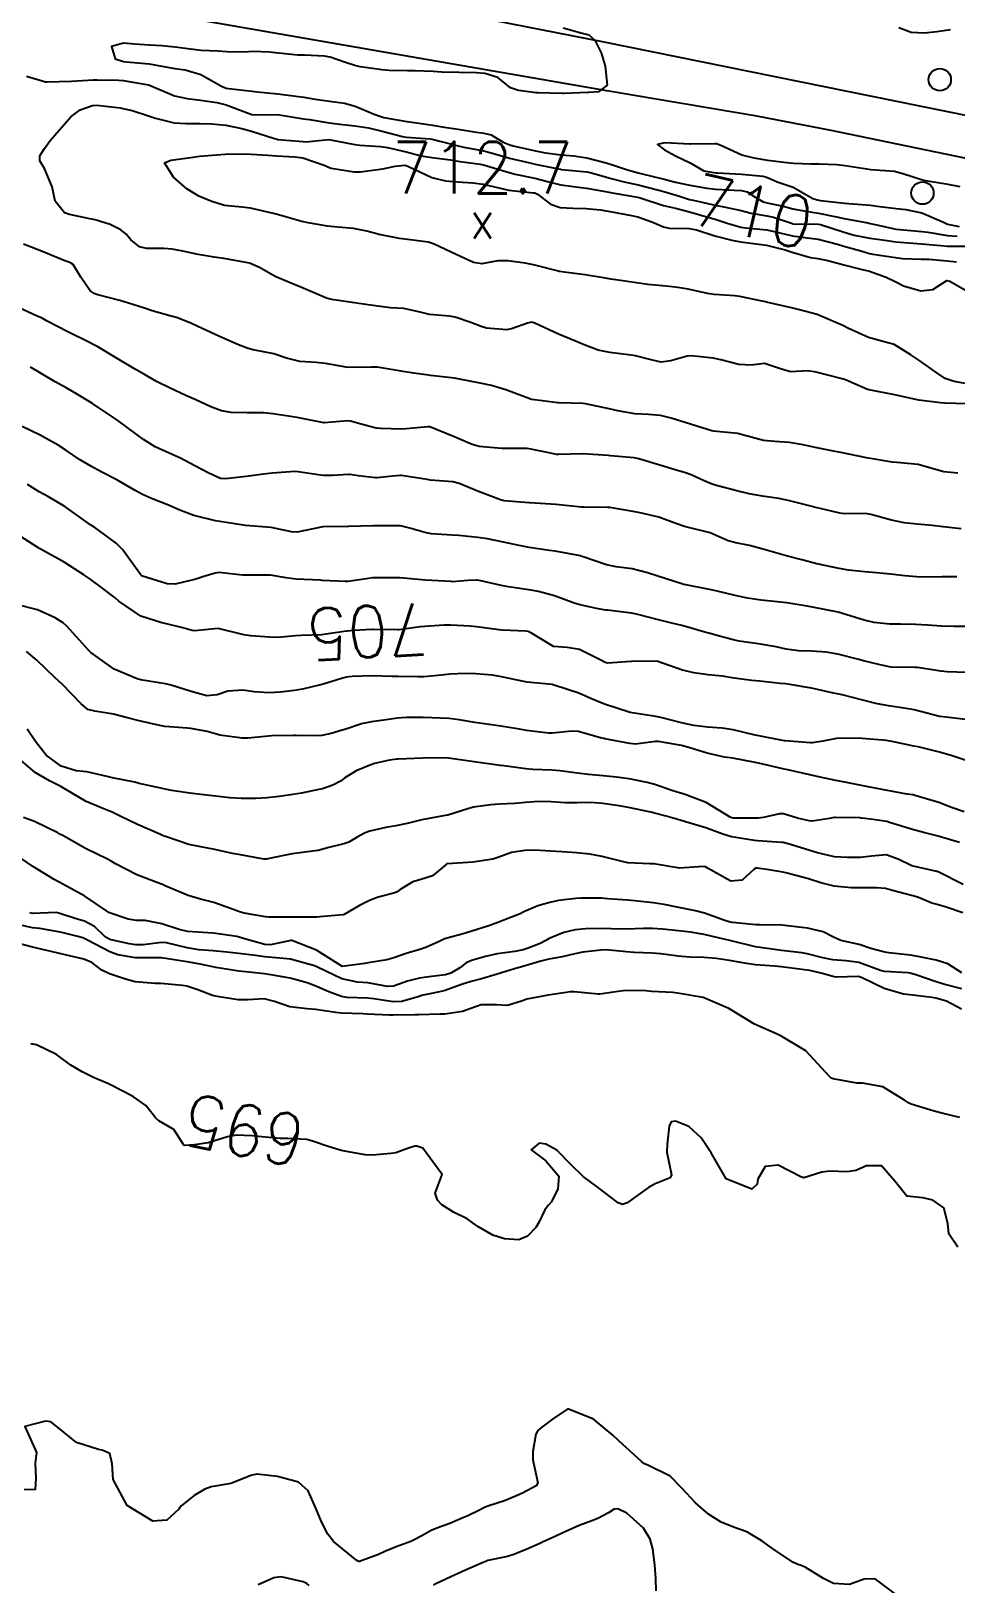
# Model space of a CAD drawing. Header units: metres. Extents: x 286371 to 293043, y 7462578 to 7466404.
# Drawn here: x 292589.8 to 292661.4, y 7462750.8 to 7462871 of the extents above; entities that cross this region are included whole.
import ezdxf
from ezdxf.enums import TextEntityAlignment as Align

# ---------------------------------------------------------------- set-up
doc = ezdxf.new("R2010")
doc.units = ezdxf.units.M
doc.header["$MEASUREMENT"] = 0
for name, color, linetype in [('Cotas', 45, 'Continuous'), ('Curvas de Nivel 1m', 11, 'Continuous'), ('Curvas de Nivel 5m', 15, 'Continuous'), ('Linha Férrea', 20, 'Continuous'), ('Pontos Cotados', 45, 'Continuous'), ('Postes', 20, 'Continuous')]:
    doc.layers.add(name, color=color, linetype=linetype)
doc.styles.add('Style-STANDARD', font='STANDARD.shx')

# ---------------------------------------------------------------- blocks, each defined once
blk = doc.blocks.new('ELVTXT_158')
at = {"layer": 'Pontos Cotados', "linetype": 'Continuous', "style": 'Style-STANDARD'}
for s, height, p in [('712.7', 4, (0, 4)), ('x', 3, (0, 0))]:
    blk.add_text(s, height=height, dxfattribs=at).set_placement(p, align=Align.MIDDLE_CENTER)

msp = doc.modelspace()

# ---------------------------------------------------------------- linework, layer by layer
at = {"layer": 'Curvas de Nivel 1m', "flags": 128}
for points, elevation in [([(292630.98, 7462871.25), (292632.45, 7462870.84), (292632.97, 7462870.72), (292633.43, 7462870.3), (292633.91, 7462869.33), (292634.22, 7462868.29), (292634.38, 7462866.82), (292633.72, 7462866.29), (292632.97, 7462866.24), (292632.9, 7462866.24), (292631.06, 7462866.18), (292630.9, 7462866.18), (292629.05, 7462866.22), (292628.9, 7462866.23), (292627.51, 7462866.39), (292626.91, 7462866.62), (292625.91, 7462867.4), (292624.92, 7462867.71), (292624.26, 7462867.77), (292622.92, 7462867.8), (292621.58, 7462867.83), (292620.92, 7462867.87), (292619.52, 7462867.92), (292618.93, 7462867.93), (292617.52, 7462867.95), (292616.93, 7462868), (292615.28, 7462868.23), (292614.93, 7462868.3), (292614.05, 7462868.6), (292612.94, 7462868.98), (292612.51, 7462869.05), (292610.94, 7462869.13), (292610.44, 7462869.15), (292608.94, 7462869.28), (292608.25, 7462869.38), (292606.94, 7462869.42), (292606.29, 7462869.37), (292604.94, 7462869.4), (292604.24, 7462869.44), (292602.95, 7462869.51), (292602.12, 7462869.6), (292600.95, 7462869.75), (292599.91, 7462869.85), (292598.95, 7462869.91), (292597.8, 7462869.99), (292596.95, 7462870.06), (292596, 7462869.82), (292596.28, 7462868.86), (292596.93, 7462868.65), (292597.16, 7462868.62), (292598.93, 7462868.47), (292599.35, 7462868.4), (292600.92, 7462868.11), (292601.72, 7462867.99), (292602.92, 7462867.64), (292604.52, 7462866.74), (292604.9, 7462866.59), (292605.08, 7462866.56), (292606.9, 7462866.34), (292607.29, 7462866.31), (292608.9, 7462866.14), (292609.49, 7462866.07), (292610.89, 7462865.88), (292611.79, 7462865.73), (292612.89, 7462865.57), (292614.06, 7462865.42), (292614.88, 7462865.2), (292616.35, 7462864.56), (292616.87, 7462864.38), (292617.1, 7462864.32), (292618.87, 7462864), (292619.46, 7462863.92), (292620.86, 7462863.73), (292621.77, 7462863.57), (292622.86, 7462863.4), (292624.1, 7462863.2), (292624.85, 7462863.11), (292625.41, 7462862.98), (292626.33, 7462862.41), (292626.84, 7462862.2), (292627.12, 7462862.12), (292628.83, 7462861.72), (292629.61, 7462861.57), (292630.83, 7462861.42), (292631.81, 7462861.34), (292632.82, 7462861.19), (292634.3, 7462860.8), (292634.81, 7462860.64), (292635.97, 7462860.26), (292636.8, 7462860.02), (292637.09, 7462859.95), (292638.79, 7462859.53), (292639.69, 7462859.31), (292640.79, 7462859.07), (292642.11, 7462858.84), (292642.78, 7462858.76), (292644.23, 7462858.68), (292644.78, 7462858.66), (292645.22, 7462858.55), (292645.91, 7462858.11), (292646.47, 7462857.79), (292646.77, 7462857.71), (292648.11, 7462857.42), (292648.76, 7462857.25), (292649.77, 7462857.06), (292650.76, 7462856.91), (292652.15, 7462856.61), (292652.75, 7462856.48), (292654.57, 7462856.15), (292654.75, 7462856.11), (292655.36, 7462855.97), (292656.74, 7462855.67), (292657.05, 7462855.63), (292658.74, 7462855.49), (292659.22, 7462855.43), (292660.73, 7462855.18), (292661.48, 7462855.12)], 709), ([(292660.97, 7462871.09), (292659.92, 7462870.94), (292658.97, 7462870.83), (292657.93, 7462870.89), (292656.97, 7462871.25)], 709), ([(292662.24, 7462842.15), (292660.53, 7462842.2), (292660.2, 7462842.22), (292658.53, 7462842.42), (292657.92, 7462842.54), (292656.54, 7462842.87), (292655.45, 7462843.06), (292654.55, 7462843.25), (292652.83, 7462844), (292652.57, 7462844.08), (292652.47, 7462844.11), (292650.57, 7462844.6), (292649.93, 7462844.69), (292648.57, 7462844.62), (292647.81, 7462844.84), (292646.58, 7462845.26), (292645.54, 7462845.14), (292644.58, 7462845.19), (292643.18, 7462845.55), (292642.59, 7462845.67), (292640.92, 7462845.85), (292640.59, 7462845.83), (292639.31, 7462845.47), (292638.58, 7462845.37), (292637.89, 7462845.53), (292636.59, 7462845.85), (292636.24, 7462845.9), (292634.59, 7462846.11), (292633.69, 7462846.3), (292632.6, 7462846.72), (292631.94, 7462846.99), (292630.61, 7462847.54), (292628.84, 7462848.37), (292628.63, 7462848.45), (292628.54, 7462848.46), (292628.23, 7462848.38), (292627.05, 7462847.97), (292626.62, 7462847.88), (292625.05, 7462848), (292624.62, 7462848.14), (292623.83, 7462848.45), (292622.63, 7462848.85), (292622.18, 7462848.92), (292620.63, 7462849.05), (292619.91, 7462849.23), (292618.64, 7462849.52), (292617.6, 7462849.58), (292616.64, 7462849.69), (292615.33, 7462849.89), (292614.65, 7462849.98), (292613.04, 7462850.22), (292612.65, 7462850.32), (292611.94, 7462850.63), (292610.66, 7462851.18), (292609.83, 7462851.5), (292608.68, 7462852), (292607.47, 7462852.69), (292606.7, 7462853.02), (292606.29, 7462853.12), (292604.7, 7462853.38), (292603.96, 7462853.49), (292602.71, 7462853.7), (292601.53, 7462853.96), (292600.71, 7462854.12), (292600.07, 7462854.17), (292598.71, 7462854.17), (292598.18, 7462854.3), (292597.5, 7462854.85), (292597.14, 7462855.27), (292596.74, 7462855.62), (292595.9, 7462856.03), (292594.75, 7462856.38), (292594.32, 7462856.47), (292592.75, 7462856.8), (292592.37, 7462856.93), (292591.65, 7462857.82), (292591.41, 7462858.95), (292590.81, 7462860.37), (292590.45, 7462860.96), (292590.45, 7462861.33), (292590.83, 7462861.92), (292591.27, 7462862.52), (292591.63, 7462862.94), (292592.87, 7462864.35), (292593.59, 7462864.9), (292594.53, 7462865.23), (292594.88, 7462865.26), (292596.69, 7462865.05), (292596.88, 7462865.02), (292597.6, 7462864.84), (292598.87, 7462864.45), (292599.42, 7462864.27), (292600.86, 7462863.9), (292601.8, 7462863.84), (292602.86, 7462863.85), (292603.78, 7462863.83), (292604.86, 7462863.72), (292606.11, 7462863.46), (292606.85, 7462863.24), (292608.64, 7462862.68), (292608.84, 7462862.63), (292608.9, 7462862.62), (292610.84, 7462862.44), (292611.05, 7462862.43), (292612.84, 7462862.61), (292614.84, 7462862.23), (292615.23, 7462862.18), (292616.84, 7462862.06), (292617.39, 7462861.99), (292618.83, 7462861.65), (292619.98, 7462861.35), (292620.82, 7462861.22), (292622.26, 7462861.03), (292622.82, 7462860.94), (292624.55, 7462860.7), (292624.82, 7462860.65), (292625.58, 7462860.42), (292626.81, 7462860.04), (292627.27, 7462859.93), (292628.79, 7462859.61), (292629.78, 7462859.35), (292630.79, 7462859.1), (292632.17, 7462858.92), (292632.78, 7462858.85), (292634.53, 7462858.53), (292634.78, 7462858.48), (292636.13, 7462858.25), (292636.77, 7462858.13), (292636.93, 7462858.08), (292638.76, 7462857.49), (292639.68, 7462857.28), (292640.76, 7462857.01), (292642.37, 7462856.54), (292642.75, 7462856.44), (292643.69, 7462856.14), (292644.74, 7462855.82), (292645.1, 7462855.76), (292646.74, 7462855.62), (292647.33, 7462855.49), (292648.73, 7462855.15), (292649.7, 7462855.02), (292650.73, 7462854.88), (292652.23, 7462854.5), (292652.72, 7462854.36), (292654.04, 7462853.98), (292654.71, 7462853.78), (292654.96, 7462853.72), (292656.71, 7462853.46), (292657.25, 7462853.4), (292658.71, 7462853.34), (292659.28, 7462853.33), (292660.7, 7462853.2), (292661.44, 7462853.13)], 711), ([(292662.55, 7462843.64), (292661.25, 7462843.87), (292660.56, 7462844.11), (292659.91, 7462844.55), (292658.59, 7462845.46), (292657.89, 7462845.93), (292656.61, 7462846.74), (292655.54, 7462847.03), (292654.61, 7462847.28), (292653.01, 7462848), (292652.63, 7462848.2), (292652.27, 7462848.37), (292650.64, 7462849.05), (292649.28, 7462849.42), (292648.65, 7462849.56), (292646.72, 7462850.02), (292646.65, 7462850.04), (292646.38, 7462850.1), (292644.66, 7462850.46), (292644.28, 7462850.51), (292642.66, 7462850.6), (292642.15, 7462850.68), (292640.67, 7462851.01), (292639.69, 7462851.18), (292638.67, 7462851.27), (292637.53, 7462851.37), (292636.67, 7462851.5), (292635.23, 7462851.71), (292634.68, 7462851.79), (292634.26, 7462851.86), (292632.68, 7462852.12), (292631.06, 7462852.34), (292630.72, 7462852.38), (292630.68, 7462852.39), (292630.63, 7462852.4), (292628.69, 7462852.89), (292628.05, 7462853.02), (292626.7, 7462853.21), (292625.91, 7462853.21), (292624.69, 7462852.98), (292624.05, 7462853.08), (292622.7, 7462853.7), (292620.99, 7462854.49), (292620.72, 7462854.6), (292620.56, 7462854.65), (292618.72, 7462854.89), (292618.32, 7462854.94), (292616.73, 7462855.25), (292615.79, 7462855.51), (292614.74, 7462855.72), (292613.54, 7462855.81), (292612.74, 7462855.9), (292611.23, 7462856.15), (292610.75, 7462856.25), (292609.29, 7462856.67), (292608.76, 7462856.82), (292608.55, 7462856.88), (292606.76, 7462857.3), (292606.11, 7462857.36), (292604.77, 7462857.5), (292603.7, 7462857.83), (292602.78, 7462858.23), (292601.85, 7462858.78), (292600.8, 7462859.7), (292600.1, 7462860.81), (292600.6, 7462861.01), (292600.82, 7462861.04), (292602.34, 7462861.25), (292602.82, 7462861.31), (292604.16, 7462861.41), (292604.82, 7462861.46), (292606.04, 7462861.5), (292606.83, 7462861.48), (292608.12, 7462861.39), (292608.82, 7462861.33), (292610.21, 7462861.27), (292610.82, 7462861.18), (292612.47, 7462860.62), (292612.81, 7462860.46), (292613.03, 7462860.39), (292614.81, 7462860.1), (292615.29, 7462860.1), (292616.81, 7462860.3), (292617.02, 7462860.34), (292617.98, 7462860.54), (292618.73, 7462860.61), (292618.82, 7462860.6), (292619, 7462860.52), (292620.8, 7462859.66), (292621.87, 7462859.41), (292622.8, 7462859.34), (292623.99, 7462859.25), (292624.79, 7462859.14), (292626.44, 7462858.75), (292626.78, 7462858.69), (292628.67, 7462858.48), (292628.78, 7462858.47), (292628.85, 7462858.44), (292629, 7462858.37), (292630.01, 7462857.59), (292630.76, 7462857.35), (292631.72, 7462857.29), (292632.76, 7462857.27), (292633.88, 7462857.16), (292634.75, 7462857), (292636.28, 7462856.72), (292636.75, 7462856.62), (292637.85, 7462856.23), (292638.74, 7462855.85), (292639.2, 7462855.75), (292640.74, 7462855.72), (292641.3, 7462855.61), (292642.73, 7462855.16), (292644.04, 7462854.82), (292644.72, 7462854.69), (292646.34, 7462854.48), (292646.72, 7462854.43), (292648.16, 7462854.07), (292648.71, 7462853.89), (292650.12, 7462853.46), (292650.7, 7462853.4), (292651.47, 7462853.25), (292652.7, 7462852.89), (292654.14, 7462852.54), (292654.69, 7462852.4), (292655.98, 7462851.95), (292656.68, 7462851.61), (292657.33, 7462851.27), (292658.67, 7462850.88), (292659.59, 7462850.98), (292660.68, 7462851.69), (292660.92, 7462851.64), (292662.67, 7462850.63)], 712), ([(292661.71, 7462858.95), (292660.79, 7462859.11), (292659.35, 7462859.35), (292658.8, 7462859.45), (292657.28, 7462859.94), (292656.81, 7462860.09), (292656.64, 7462860.12), (292654.81, 7462860.26), (292654.49, 7462860.3), (292652.81, 7462860.57), (292652.17, 7462860.65), (292650.81, 7462860.7), (292650.15, 7462860.71), (292648.81, 7462860.76), (292648.07, 7462860.82), (292646.82, 7462860.97), (292645.77, 7462861.16), (292644.82, 7462861.4), (292643.19, 7462862.15), (292642.84, 7462862.26), (292642.72, 7462862.27), (292640.83, 7462862.24), (292640.78, 7462862.24), (292638.84, 7462862.34), (292638.72, 7462862.33), (292638.29, 7462862.22), (292638.83, 7462861.82), (292639.67, 7462861.35), (292640.81, 7462860.8), (292641.86, 7462860.17), (292642.8, 7462860.03), (292642.94, 7462860.02), (292644.8, 7462859.92), (292646.46, 7462859.76), (292646.8, 7462859.67), (292647.54, 7462859.33), (292648.79, 7462858.91), (292650.31, 7462858.04), (292650.67, 7462857.93), (292650.77, 7462857.91), (292650.91, 7462857.89), (292652.77, 7462857.69), (292653.11, 7462857.66), (292654.77, 7462857.51), (292655.28, 7462857.45), (292656.76, 7462857.26), (292657.5, 7462857.19), (292658.76, 7462856.94), (292660.44, 7462856.2), (292660.75, 7462856.06), (292661.65, 7462855.87)], 708), ([(292661.8, 7462832.45), (292660.39, 7462832.62), (292659.55, 7462832.73), (292658.39, 7462832.83), (292657.39, 7462832.92), (292656.39, 7462833.13), (292654.79, 7462833.58), (292654.4, 7462833.64), (292652.76, 7462833.63), (292652.4, 7462833.67), (292650.88, 7462834.03), (292650.41, 7462834.14), (292650.26, 7462834.18), (292648.41, 7462834.65), (292647.69, 7462834.8), (292646.42, 7462834.98), (292645.37, 7462835.16), (292644.42, 7462835.4), (292642.74, 7462835.85), (292642.44, 7462835.94), (292641.91, 7462836.17), (292640.9, 7462836.63), (292640.45, 7462836.79), (292639.64, 7462837.02), (292638.46, 7462837.39), (292636.83, 7462837.88), (292636.47, 7462837.95), (292634.64, 7462838.12), (292634.47, 7462838.13), (292632.51, 7462838.27), (292632.47, 7462838.28), (292630.61, 7462838.21), (292630.47, 7462838.22), (292629.77, 7462838.36), (292628.48, 7462838.64), (292628.19, 7462838.67), (292626.48, 7462838.68), (292626.2, 7462838.69), (292624.48, 7462838.84), (292623.93, 7462838.99), (292622.49, 7462839.61), (292620.65, 7462840.35), (292620.5, 7462840.37), (292618.82, 7462840.2), (292618.5, 7462840.19), (292616.83, 7462840.22), (292616.5, 7462840.26), (292615.33, 7462840.57), (292614.51, 7462840.8), (292614.28, 7462840.82), (292612.5, 7462840.66), (292612.46, 7462840.66), (292610.51, 7462841.05), (292610.04, 7462841.13), (292608.51, 7462841.36), (292607.77, 7462841.43), (292606.52, 7462841.45), (292605.27, 7462841.48), (292604.52, 7462841.61), (292603.69, 7462841.92), (292602.53, 7462842.44), (292601.76, 7462842.79), (292600.54, 7462843.36), (292599.5, 7462843.88), (292598.57, 7462844.4), (292597.79, 7462844.85), (292596.58, 7462845.57), (292594.94, 7462846.55), (292594.6, 7462846.74), (292594.3, 7462846.9), (292592.62, 7462847.72), (292591.04, 7462848.54), (292590.63, 7462848.76), (292590.21, 7462848.96), (292588.64, 7462849.68)], 709), ([(292661.45, 7462828.74), (292660.33, 7462828.74), (292659.5, 7462828.72), (292658.33, 7462828.75), (292657.44, 7462828.82), (292656.33, 7462828.94), (292655.24, 7462829.06), (292654.33, 7462829.12), (292653.06, 7462829.27), (292652.34, 7462829.4), (292650.61, 7462829.76), (292650.34, 7462829.82), (292649.47, 7462830.05), (292648.35, 7462830.35), (292647.98, 7462830.44), (292646.36, 7462830.9), (292645.41, 7462831.16), (292644.36, 7462831.37), (292643.75, 7462831.53), (292642.37, 7462832.16), (292640.38, 7462832.64), (292639.71, 7462832.88), (292638.4, 7462833.36), (292636.95, 7462833.69), (292636.41, 7462833.8), (292634.59, 7462834.11), (292634.41, 7462834.12), (292632.59, 7462834.13), (292632.41, 7462834.15), (292630.41, 7462834.34), (292628.42, 7462834.48), (292628.31, 7462834.48), (292626.42, 7462834.64), (292626.12, 7462834.71), (292624.43, 7462835.36), (292622.94, 7462835.96), (292622.44, 7462836.09), (292620.7, 7462836.24), (292620.44, 7462836.27), (292618.96, 7462836.52), (292618.45, 7462836.6), (292618.37, 7462836.6), (292617.76, 7462836.53), (292616.59, 7462836.41), (292616.44, 7462836.41), (292615.14, 7462836.57), (292614.45, 7462836.66), (292614.36, 7462836.67), (292613.11, 7462836.6), (292612.48, 7462836.58), (292612.44, 7462836.58), (292612.19, 7462836.62), (292610.45, 7462836.88), (292610.2, 7462836.89), (292608.45, 7462836.77), (292607.77, 7462836.69), (292606.44, 7462836.51), (292604.84, 7462836.33), (292604.44, 7462836.37), (292603.54, 7462836.76), (292602.45, 7462837.35), (292601.34, 7462837.92), (292600.47, 7462838.32), (292599.4, 7462838.82), (292598.48, 7462839.39), (292596.5, 7462840.86), (292594.53, 7462842.16), (292593.31, 7462842.91), (292592.55, 7462843.34), (292591.65, 7462843.85), (292590.57, 7462844.49), (292589.75, 7462844.97)], 708), ([(292662.27, 7462824.89), (292661.25, 7462824.89), (292660.27, 7462824.92), (292659.19, 7462824.99), (292658.27, 7462825.05), (292657.11, 7462825.09), (292656.27, 7462825.08), (292655.03, 7462825.21), (292654.28, 7462825.39), (292652.28, 7462826), (292650.29, 7462826.4), (292649.86, 7462826.48), (292648.29, 7462826.72), (292647.07, 7462826.86), (292646.3, 7462826.93), (292645.26, 7462827.08), (292644.3, 7462827.29), (292642.81, 7462827.66), (292642.31, 7462827.77), (292640.35, 7462828.15), (292640.31, 7462828.16), (292640.18, 7462828.2), (292638.32, 7462828.79), (292637.5, 7462829.06), (292636.33, 7462829.37), (292635.08, 7462829.53), (292634.34, 7462829.68), (292632.46, 7462830.31), (292632.35, 7462830.35), (292632.31, 7462830.36), (292630.36, 7462830.74), (292629.92, 7462830.79), (292628.36, 7462831.02), (292627.57, 7462831.18), (292626.37, 7462831.44), (292625.12, 7462831.68), (292624.37, 7462831.8), (292622.89, 7462831.95), (292622.38, 7462831.96), (292620.79, 7462832.07), (292620.38, 7462832.16), (292619.12, 7462832.51), (292618.39, 7462832.68), (292618.21, 7462832.7), (292616.39, 7462832.7), (292616.25, 7462832.7), (292614.38, 7462832.63), (292614.34, 7462832.63), (292612.38, 7462832.61), (292610.38, 7462832.21), (292609.95, 7462832.23), (292608.38, 7462832.56), (292606.38, 7462832.71), (292604.39, 7462833.04), (292604.05, 7462833.09), (292602.39, 7462833.48), (292601.29, 7462833.9), (292600.41, 7462834.29), (292599.11, 7462834.82), (292598.42, 7462835.12), (292597.84, 7462835.43), (292596.43, 7462836.25), (292595.2, 7462836.88), (292594.45, 7462837.28), (292593.53, 7462837.84), (292592.47, 7462838.55), (292591.87, 7462838.93), (292590.49, 7462839.71), (292589.1, 7462840.38)], 707), ([(292662.22, 7462821.34), (292660.7, 7462821.4), (292660.22, 7462821.45), (292658.41, 7462821.72), (292658.22, 7462821.73), (292656.41, 7462821.75), (292656.22, 7462821.78), (292655.41, 7462821.96), (292654.23, 7462822.24), (292653.88, 7462822.33), (292652.24, 7462822.76), (292651.34, 7462822.91), (292650.24, 7462822.98), (292649.19, 7462823.01), (292648.24, 7462823.15), (292647.48, 7462823.32), (292646.25, 7462823.54), (292644.62, 7462823.76), (292644.25, 7462823.84), (292643.09, 7462824.15), (292642.26, 7462824.39), (292641.95, 7462824.47), (292640.27, 7462824.94), (292639.29, 7462825.19), (292638.27, 7462825.44), (292636.66, 7462825.86), (292636.28, 7462825.94), (292634.41, 7462826.16), (292634.28, 7462826.17), (292633.56, 7462826.3), (292632.29, 7462826.57), (292631.92, 7462826.69), (292630.3, 7462827.28), (292629.07, 7462827.6), (292628.31, 7462827.75), (292626.74, 7462827.97), (292626.32, 7462828.04), (292624.61, 7462828.43), (292624.32, 7462828.49), (292624.27, 7462828.49), (292623.59, 7462828.45), (292622.42, 7462828.36), (292622.32, 7462828.37), (292620.32, 7462828.49), (292618.33, 7462828.67), (292618.18, 7462828.67), (292616.33, 7462828.67), (292616.22, 7462828.66), (292615.58, 7462828.57), (292614.5, 7462828.4), (292614.32, 7462828.38), (292614.1, 7462828.37), (292612.32, 7462828.47), (292612.18, 7462828.48), (292610.32, 7462828.57), (292609.54, 7462828.67), (292608.33, 7462828.86), (292608.15, 7462828.87), (292606.33, 7462828.87), (292606.16, 7462828.88), (292604.33, 7462829.08), (292604.03, 7462829.04), (292603.16, 7462828.76), (292602.53, 7462828.56), (292602.32, 7462828.5), (292600.94, 7462828.17), (292600.31, 7462828.2), (292598.32, 7462828.83), (292596.85, 7462830.86), (292596.36, 7462831.35), (292594.71, 7462832.56), (292594.38, 7462832.78), (292594.21, 7462832.9), (292592.4, 7462834.18), (292591.13, 7462834.94), (292590.42, 7462835.33), (292589.51, 7462835.89)], 706), ([(292662.11, 7462814.55), (292661.11, 7462814.88), (292660.12, 7462815.18), (292658.47, 7462815.57), (292658.13, 7462815.64), (292656.69, 7462815.94), (292656.14, 7462816.05), (292656.01, 7462816.07), (292654.14, 7462816.22), (292652.37, 7462816.24), (292652.14, 7462816.23), (292651.08, 7462816.03), (292650.28, 7462815.89), (292650.13, 7462815.89), (292648.16, 7462816.05), (292648.13, 7462816.05), (292647.97, 7462816.08), (292646.14, 7462816.42), (292645.75, 7462816.5), (292644.15, 7462816.89), (292643.28, 7462817.02), (292642.15, 7462817.11), (292641.1, 7462817.23), (292640.15, 7462817.44), (292638.53, 7462817.85), (292638.16, 7462817.92), (292636.16, 7462818.25), (292634.17, 7462818.89), (292633.18, 7462819.3), (292632.19, 7462819.73), (292630.35, 7462820.34), (292630.19, 7462820.39), (292630.14, 7462820.4), (292628.2, 7462820.59), (292627.94, 7462820.63), (292626.2, 7462821.01), (292625.5, 7462821.12), (292624.21, 7462821.22), (292623.4, 7462821.25), (292622.21, 7462821.2), (292621.55, 7462821.12), (292620.2, 7462820.99), (292619.72, 7462820.99), (292618.2, 7462821.02), (292617.71, 7462821.03), (292616.21, 7462821.07), (292614.64, 7462821.02), (292614.21, 7462820.97), (292613.9, 7462820.9), (292612.99, 7462820.61), (292612.4, 7462820.42), (292612.2, 7462820.37), (292610.79, 7462820.05), (292610.19, 7462819.95), (292609.06, 7462819.81), (292608.19, 7462819.75), (292607.05, 7462819.85), (292606.19, 7462819.96), (292605.02, 7462819.9), (292604.19, 7462819.61), (292603.4, 7462819.54), (292602.19, 7462819.87), (292600.64, 7462820.35), (292600.2, 7462820.47), (292598.26, 7462820.78), (292598.2, 7462820.79), (292597.99, 7462820.84), (292596.22, 7462821.6), (292594.42, 7462822.89), (292594.24, 7462823.07), (292592.56, 7462824.92), (292592.27, 7462825.18), (292591.64, 7462825.56), (292590.28, 7462826.19), (292588.66, 7462826.61)], 704), ([(292662.04, 7462810.55), (292661.04, 7462810.88), (292660.06, 7462811.27), (292658.14, 7462811.85), (292658.07, 7462811.86), (292657.58, 7462811.92), (292656.08, 7462812.19), (292654.59, 7462812.49), (292654.08, 7462812.58), (292652.92, 7462812.83), (292652.09, 7462812.98), (292650.89, 7462813.24), (292650.09, 7462813.42), (292648.37, 7462813.8), (292648.1, 7462813.86), (292647.12, 7462814.09), (292646.11, 7462814.32), (292645.84, 7462814.38), (292644.11, 7462814.69), (292643.47, 7462814.79), (292642.12, 7462815.08), (292640.8, 7462815.51), (292640.13, 7462815.69), (292638.36, 7462815.99), (292638.13, 7462816), (292636.58, 7462815.79), (292636.13, 7462815.83), (292634.21, 7462816.2), (292634.13, 7462816.22), (292633.88, 7462816.29), (292632.14, 7462816.76), (292631.66, 7462816.8), (292630.14, 7462816.65), (292629.85, 7462816.64), (292628.14, 7462816.84), (292627.59, 7462816.94), (292626.15, 7462817.19), (292625.26, 7462817.3), (292624.15, 7462817.46), (292622.93, 7462817.67), (292622.15, 7462817.78), (292620.81, 7462817.83), (292620.15, 7462817.84), (292618.82, 7462817.85), (292618.15, 7462817.8), (292617.28, 7462817.67), (292616.15, 7462817.51), (292615.37, 7462817.35), (292614.14, 7462816.95), (292613.88, 7462816.86), (292613.02, 7462816.61), (292612.3, 7462816.45), (292612.13, 7462816.44), (292610.31, 7462816.47), (292610.13, 7462816.47), (292608.39, 7462816.43), (292608.14, 7462816.41), (292606.59, 7462816.26), (292606.13, 7462816.24), (292604.4, 7462816.48), (292604.14, 7462816.55), (292603.41, 7462816.76), (292602.15, 7462817.01), (292601.89, 7462817.03), (292600.15, 7462817.16), (292599.74, 7462817.22), (292598.16, 7462817.6), (292597.15, 7462817.86), (292596.16, 7462818.1), (292594.72, 7462818.33), (292594.17, 7462818.47), (292593.65, 7462818.9), (292592.2, 7462820.42), (292591.66, 7462820.93), (292590.22, 7462822.29), (292589.42, 7462822.97)], 703), ([(292661.68, 7462808.18), (292660.02, 7462808.66), (292658.99, 7462808.93), (292658.03, 7462809.19), (292656.25, 7462809.73), (292656.04, 7462809.79), (292654.78, 7462809.97), (292654.11, 7462810.05), (292654.05, 7462810.06), (292653.96, 7462810.07), (292652.05, 7462810.1), (292651.97, 7462810.1), (292651.59, 7462810.02), (292650.26, 7462809.82), (292650.04, 7462809.84), (292649.12, 7462810.06), (292648.05, 7462810.38), (292647.73, 7462810.4), (292646.48, 7462810.1), (292646.09, 7462810.05), (292646.04, 7462810.05), (292644.12, 7462810.05), (292644.04, 7462810.07), (292643.92, 7462810.14), (292642.06, 7462811.28), (292640.35, 7462811.91), (292640.07, 7462811.99), (292639.4, 7462812.2), (292638.08, 7462812.66), (292637.49, 7462812.82), (292636.09, 7462813.1), (292635.12, 7462813.23), (292634.09, 7462813.33), (292632.95, 7462813.44), (292632.09, 7462813.55), (292630.71, 7462813.72), (292630.1, 7462813.77), (292628.63, 7462813.83), (292628.1, 7462813.88), (292626.39, 7462814.11), (292626.1, 7462814.14), (292624.1, 7462814.43), (292622.11, 7462814.71), (292621.85, 7462814.73), (292620.11, 7462814.69), (292618.2, 7462814.63), (292618.11, 7462814.62), (292617.54, 7462814.54), (292616.38, 7462814.28), (292616.1, 7462814.18), (292614.96, 7462813.71), (292614.08, 7462813.18), (292613.75, 7462812.93), (292613.15, 7462812.61), (292612.35, 7462812.34), (292612.07, 7462812.28), (292610.72, 7462811.99), (292610.06, 7462811.88), (292609, 7462811.73), (292608.06, 7462811.62), (292607.18, 7462811.57), (292606.06, 7462811.57), (292605.16, 7462811.62), (292604.06, 7462811.76), (292602.93, 7462811.9), (292602.07, 7462812), (292600.66, 7462812.21), (292600.07, 7462812.32), (292598.16, 7462812.75), (292598.08, 7462812.77), (292597.81, 7462812.84), (292596.09, 7462813.19), (292595.67, 7462813.29), (292594.1, 7462813.64), (292593.28, 7462813.73), (292592.1, 7462814.09), (292590.96, 7462814.94), (292590.13, 7462816), (292589.48, 7462816.96)], 702), ([(292661.96, 7462804.92), (292660.07, 7462805.88), (292659.97, 7462805.93), (292659.92, 7462805.94), (292657.98, 7462806.36), (292656.93, 7462806.87), (292655.99, 7462807.21), (292654.85, 7462807.12), (292653.99, 7462807.02), (292652.99, 7462807), (292651.99, 7462807.06), (292650.66, 7462807.37), (292650.01, 7462807.59), (292648.41, 7462808.07), (292648.02, 7462808.16), (292647.92, 7462808.18), (292646.02, 7462808.31), (292645.8, 7462808.32), (292644.02, 7462808.61), (292643.34, 7462808.83), (292642.03, 7462809.31), (292640.44, 7462809.78), (292640.04, 7462809.9), (292638.96, 7462810.21), (292638.05, 7462810.44), (292637.77, 7462810.51), (292636.05, 7462810.88), (292635.32, 7462811), (292634.06, 7462811.19), (292633.09, 7462811.27), (292632.06, 7462811.25), (292631.14, 7462811.25), (292630.06, 7462811.31), (292629.08, 7462811.34), (292628.06, 7462811.27), (292627.24, 7462811.2), (292626.06, 7462811.14), (292625.37, 7462811.1), (292624.05, 7462810.91), (292623.68, 7462810.81), (292622.63, 7462810.46), (292622.04, 7462810.3), (292621.84, 7462810.27), (292620.04, 7462809.94), (292618.9, 7462809.65), (292618.03, 7462809.47), (292617.24, 7462809.33), (292616.02, 7462809.06), (292615.65, 7462808.93), (292615.03, 7462808.58), (292614.38, 7462808.21), (292614.01, 7462808.08), (292612.83, 7462807.78), (292612, 7462807.56), (292611.19, 7462807.44), (292609.99, 7462807.29), (292609.47, 7462807.18), (292607.99, 7462806.87), (292607.8, 7462806.88), (292605.99, 7462807.21), (292605.39, 7462807.33), (292604, 7462807.64), (292602.93, 7462807.83), (292602, 7462808.02), (292600.19, 7462808.63), (292600.01, 7462808.7), (292599.74, 7462808.81), (292598.03, 7462809.57), (292596.68, 7462810.22), (292596.05, 7462810.51), (292595.15, 7462810.88), (292594.06, 7462811.36), (292593.04, 7462811.94), (292592.08, 7462812.51), (292591.21, 7462812.94), (292590.09, 7462813.59), (292588.47, 7462814.98)], 701), ([(292661.86, 7462798.07), (292660.77, 7462798.78), (292659.87, 7462799.06), (292658.45, 7462799.34), (292657.88, 7462799.45), (292656.2, 7462799.63), (292655.88, 7462799.67), (292654.81, 7462799.97), (292653.89, 7462800.28), (292652.48, 7462800.59), (292651.9, 7462800.84), (292651.12, 7462801.25), (292649.91, 7462801.54), (292649.45, 7462801.59), (292647.91, 7462801.76), (292646.22, 7462801.79), (292645.91, 7462801.81), (292644.09, 7462801.97), (292643.92, 7462802), (292643.49, 7462802.14), (292641.93, 7462802.71), (292641.23, 7462802.88), (292639.94, 7462803.13), (292638.79, 7462803.37), (292637.94, 7462803.5), (292636.53, 7462803.66), (292635.95, 7462803.7), (292634.41, 7462803.81), (292633.95, 7462803.85), (292632.39, 7462803.87), (292631.95, 7462803.84), (292630.61, 7462803.67), (292629.94, 7462803.53), (292629.03, 7462803.27), (292627.93, 7462802.8), (292627.65, 7462802.66), (292626.97, 7462802.39), (292625.92, 7462801.98), (292625.23, 7462801.73), (292623.91, 7462801.3), (292623.25, 7462801.11), (292621.9, 7462800.74), (292621.7, 7462800.67), (292621.33, 7462800.48), (292620.35, 7462800.03), (292619.88, 7462799.88), (292618.82, 7462799.58), (292617.87, 7462799.23), (292617.34, 7462799.08), (292615.87, 7462798.85), (292615.62, 7462798.81), (292614.05, 7462798.59), (292613.87, 7462798.58), (292613.85, 7462798.59), (292611.88, 7462799.83), (292609.97, 7462800.58), (292609.89, 7462800.58), (292608.31, 7462800.26), (292607.89, 7462800.28), (292606.3, 7462800.71), (292605.9, 7462800.85), (292605.72, 7462800.89), (292603.9, 7462801.14), (292603.47, 7462801.18), (292601.9, 7462801.28), (292601.26, 7462801.43), (292599.91, 7462801.88), (292598.61, 7462802.13), (292597.91, 7462802.14), (292597.31, 7462802.24), (292595.92, 7462802.69), (292595.81, 7462802.75), (292595.62, 7462802.87), (292593.94, 7462804.02), (292592.3, 7462804.92), (292591.96, 7462805.11), (292591.57, 7462805.32), (292589.98, 7462806.28), (292589, 7462806.97)], 699), ([(292661.84, 7462796.85), (292660.54, 7462797.18), (292659.85, 7462797.38), (292658.28, 7462797.92), (292657.86, 7462798.06), (292657.69, 7462798.09), (292655.86, 7462798.19), (292655.55, 7462798.27), (292653.87, 7462798.87), (292652.88, 7462799.01), (292651.87, 7462799.08), (292651.08, 7462799.23), (292649.88, 7462799.56), (292649.46, 7462799.63), (292647.88, 7462799.82), (292645.88, 7462800.1), (292643.89, 7462800.58), (292643.32, 7462800.72), (292641.9, 7462801.06), (292640.85, 7462801.24), (292639.91, 7462801.33), (292638.68, 7462801.45), (292637.91, 7462801.51), (292637.19, 7462801.51), (292635.91, 7462801.46), (292634.7, 7462801.49), (292633.91, 7462801.51), (292632.74, 7462801.48), (292631.91, 7462801.4), (292631.02, 7462801.21), (292629.9, 7462800.73), (292629.65, 7462800.59), (292629.21, 7462800.35), (292628.28, 7462799.98), (292627.89, 7462799.86), (292627.23, 7462799.73), (292625.88, 7462799.54), (292624.96, 7462799.35), (292623.87, 7462799.03), (292623.47, 7462798.85), (292622.97, 7462798.46), (292622.28, 7462798.05), (292621.86, 7462797.92), (292620.59, 7462797.76), (292619.85, 7462797.66), (292618.93, 7462797.44), (292617.84, 7462797.04), (292617.37, 7462797.01), (292615.85, 7462797.3), (292615.06, 7462797.37), (292613.85, 7462797.61), (292611.96, 7462798.52), (292611.86, 7462798.58), (292611.73, 7462798.63), (292609.87, 7462799.15), (292609.33, 7462799.2), (292607.87, 7462799.31), (292607.15, 7462799.42), (292605.88, 7462799.58), (292604.93, 7462799.67), (292603.88, 7462799.78), (292602.78, 7462799.86), (292601.88, 7462800.01), (292600.28, 7462800.41), (292599.89, 7462800.44), (292598.45, 7462800.26), (292597.89, 7462800.25), (292597.37, 7462800.32), (292595.89, 7462800.67), (292595.53, 7462800.87), (292594.7, 7462801.67), (292593.91, 7462802.07), (292593.27, 7462802.26), (292591.92, 7462802.71), (292591.73, 7462802.74), (292589.92, 7462802.68), (292589.68, 7462802.73)], 698), ([(292661.82, 7462795.28), (292660.67, 7462795.88), (292659.83, 7462796.13), (292659.55, 7462796.18), (292657.83, 7462796.37), (292657.33, 7462796.43), (292655.84, 7462796.87), (292654.14, 7462797.69), (292653.85, 7462797.79), (292652.11, 7462797.75), (292651.85, 7462797.79), (292651.05, 7462798.03), (292650.08, 7462798.26), (292649.86, 7462798.3), (292648.28, 7462798.49), (292647.86, 7462798.54), (292647.35, 7462798.59), (292645.86, 7462798.71), (292645.18, 7462798.8), (292643.87, 7462799.04), (292642.82, 7462799.2), (292641.87, 7462799.26), (292640.76, 7462799.29), (292639.88, 7462799.37), (292638.55, 7462799.54), (292637.88, 7462799.6), (292636.47, 7462799.66), (292635.89, 7462799.71), (292634.32, 7462799.85), (292633.89, 7462799.84), (292632.5, 7462799.69), (292631.88, 7462799.56), (292630.9, 7462799.31), (292629.88, 7462799.13), (292629.24, 7462798.99), (292627.87, 7462798.56), (292627.22, 7462798.39), (292625.86, 7462797.97), (292624.66, 7462797.62), (292623.85, 7462797.42), (292623.12, 7462797.18), (292621.84, 7462796.71), (292621.65, 7462796.66), (292620.78, 7462796.49), (292620.01, 7462796.32), (292619.83, 7462796.26), (292618.5, 7462795.85), (292617.82, 7462795.83), (292616.32, 7462796.07), (292615.83, 7462796.12), (292614.24, 7462796.18), (292613.83, 7462796.24), (292612.84, 7462796.61), (292611.84, 7462797.06), (292611.17, 7462797.31), (292609.85, 7462797.66), (292608.65, 7462797.88), (292607.85, 7462798.01), (292606.4, 7462798.16), (292605.86, 7462798.21), (292604.1, 7462798.5), (292603.86, 7462798.55), (292602.88, 7462798.76), (292601.87, 7462798.93), (292601.68, 7462798.97), (292599.87, 7462799.23), (292599.45, 7462799.23), (292597.87, 7462799.23), (292596.49, 7462799.47), (292595.88, 7462799.7), (292594.16, 7462800.62), (292593.89, 7462800.75), (292593.78, 7462800.78), (292593.3, 7462800.91), (292592.17, 7462801.2), (292591.9, 7462801.26), (292590.46, 7462801.51), (292589.9, 7462801.57), (292588.75, 7462801.83)], 697), ([(292661.69, 7462786.89), (292660.4, 7462787.18), (292659.7, 7462787.37), (292657.93, 7462787.92), (292657.71, 7462788.01), (292657.41, 7462788.23), (292655.72, 7462789.25), (292654.16, 7462789.55), (292653.73, 7462789.54), (292651.88, 7462789.87), (292651.73, 7462789.93), (292651.63, 7462790.02), (292649.76, 7462792.04), (292647.78, 7462793.22), (292645.79, 7462794.1), (292643.81, 7462795.33), (292641.82, 7462796.16), (292639.83, 7462796.51), (292639.48, 7462796.55), (292637.83, 7462796.64), (292637.39, 7462796.68), (292635.83, 7462796.71), (292635.42, 7462796.67), (292633.83, 7462796.42), (292633.69, 7462796.42), (292631.84, 7462796.6), (292631.56, 7462796.6), (292629.83, 7462796.34), (292628.16, 7462796.04), (292627.83, 7462795.9), (292626.67, 7462795.55), (292625.82, 7462795.6), (292624.64, 7462795.61), (292623.82, 7462795.33), (292623.18, 7462795.09), (292621.81, 7462794.88), (292621.42, 7462794.87), (292619.81, 7462794.83), (292619.5, 7462794.82), (292617.81, 7462794.79), (292617.54, 7462794.8), (292615.81, 7462794.89), (292615.48, 7462794.9), (292613.81, 7462794.97), (292613.39, 7462795.02), (292611.81, 7462795.24), (292611.15, 7462795.3), (292609.82, 7462795.46), (292608.63, 7462795.87), (292607.82, 7462796.08), (292606.54, 7462795.99), (292605.82, 7462796), (292604.35, 7462796.21), (292603.83, 7462796.33), (292602.69, 7462796.76), (292601.84, 7462797.04), (292601.51, 7462797.1), (292599.84, 7462797.26), (292599.4, 7462797.26), (292597.84, 7462797.39), (292597.09, 7462797.6), (292595.85, 7462798.01), (292595.27, 7462798.29), (292594.49, 7462798.89), (292593.87, 7462799.14), (292592.43, 7462799.48), (292591.87, 7462799.61), (292591.01, 7462799.81), (292589.88, 7462800.07), (292588.43, 7462800.45)], 696), ([(292656.8, 7462749.93), (292655.14, 7462751.16), (292654.29, 7462751.12), (292653.14, 7462750.73), (292651.92, 7462750.8), (292651.14, 7462751.19), (292649.72, 7462752.05), (292649.33, 7462752.22), (292649.16, 7462752.27), (292648.77, 7462752.45), (292647.18, 7462753.5), (292646.35, 7462754.1), (292645.19, 7462754.8), (292644.16, 7462755.17), (292643.21, 7462755.55), (292642.24, 7462756.16), (292641.23, 7462757.05), (292640.18, 7462758.19), (292639.26, 7462759.1), (292637.58, 7462759.92), (292637.27, 7462760.06), (292637.05, 7462760.24), (292635.3, 7462761.83), (292634.83, 7462762.27), (292633.33, 7462763.53), (292631.34, 7462764.32), (292630.16, 7462763.51), (292629.32, 7462762.9), (292629.03, 7462762.65), (292628.86, 7462762.36), (292628.63, 7462761.02), (292628.64, 7462760.36), (292629.02, 7462758.59), (292628.89, 7462758.36), (292627.82, 7462757.79), (292627.23, 7462757.52), (292626.43, 7462757.19), (292625.22, 7462756.8), (292624.94, 7462756.7), (292624.4, 7462756.43), (292623.61, 7462756.04), (292623.21, 7462755.87), (292622.21, 7462755.45), (292621.2, 7462755.07), (292620.77, 7462754.9), (292620.05, 7462754.49), (292619.49, 7462754.19), (292619.18, 7462754.06), (292618.05, 7462753.64), (292617.17, 7462753.27), (292616.67, 7462753.05), (292615.43, 7462752.57), (292615.22, 7462752.5), (292615.15, 7462752.5), (292615, 7462752.58), (292613.19, 7462754.05), (292612.76, 7462754.61), (292612.26, 7462755.56), (292611.83, 7462756.63), (292611.24, 7462757.98), (292610.5, 7462758.65), (292609.26, 7462758.98), (292608.85, 7462759.08), (292607.26, 7462759.26), (292606.79, 7462759.17), (292605.72, 7462758.72), (292605.39, 7462758.58), (292605.25, 7462758.54), (292603.73, 7462758.27), (292603.24, 7462758.11), (292602.4, 7462757.61), (292601.39, 7462756.78), (292601.31, 7462756.69), (292601.22, 7462756.56), (292600.3, 7462755.71), (292599.21, 7462755.62), (292597.22, 7462756.84), (292596.13, 7462758.86), (292596.07, 7462760.06), (292595.88, 7462760.87), (292595.29, 7462761.11), (292595, 7462761.17), (292593.3, 7462761.72), (292591.81, 7462762.93), (292591.32, 7462763.31), (292590.9, 7462763.36), (292589.31, 7462762.96), (292590.19, 7462760.95), (292590.1, 7462760.12), (292590.15, 7462758.95), (292590.11, 7462758.08), (292589.24, 7462758.04)], 694), ([(292638.17, 7462750.22), (292638.16, 7462751.19), (292638.09, 7462752.22), (292637.92, 7462753.48), (292637.72, 7462754.23), (292637.2, 7462755.07), (292635.92, 7462756.25), (292635.22, 7462756.59), (292634.94, 7462756.55), (292634.49, 7462756.28), (292633.67, 7462755.82), (292633.2, 7462755.66), (292632.22, 7462755.29), (292631.19, 7462754.82), (292630.85, 7462754.67), (292630.14, 7462754.34), (292629.49, 7462754.04), (292629.18, 7462753.9), (292628.12, 7462753.42), (292627.16, 7462753.03), (292626.67, 7462752.89), (292625.16, 7462752.57), (292625.04, 7462752.53), (292624.79, 7462752.42), (292623.66, 7462751.92), (292623.14, 7462751.69), (292622.29, 7462751.3), (292621.13, 7462750.77), (292620.93, 7462750.67)], 693), ([(292611.31, 7462750.63), (292611.13, 7462750.8), (292610.85, 7462750.92), (292609.14, 7462751.3), (292608.58, 7462751.24), (292607.37, 7462750.69)], 693)]:
    msp.add_lwpolyline(points, dxfattribs=dict(at, elevation=elevation))
at = {"layer": 'Curvas de Nivel 5m', "flags": 128}
for points, elevation in [([(292589.44, 7462867.5), (292590.91, 7462867.07), (292591.01, 7462867.06), (292592.91, 7462867.13), (292594.58, 7462867.22), (292594.91, 7462867.23), (292596.56, 7462867.21), (292596.91, 7462867.17), (292598.88, 7462866.85), (292598.9, 7462866.84), (292598.94, 7462866.82), (292600.89, 7462866), (292601.88, 7462865.78), (292602.89, 7462865.66), (292604.16, 7462865.47), (292604.88, 7462865.28), (292606.45, 7462864.71), (292606.87, 7462864.55), (292607.06, 7462864.51), (292608.87, 7462864.55), (292609.01, 7462864.53), (292610.87, 7462864.22), (292611.35, 7462864.15), (292612.86, 7462863.91), (292613.68, 7462863.79), (292614.86, 7462863.66), (292615.92, 7462863.51), (292616.86, 7462863.29), (292618.54, 7462862.83), (292618.85, 7462862.78), (292620.68, 7462862.67), (292620.85, 7462862.64), (292621.43, 7462862.49), (292622.84, 7462862.11), (292623.28, 7462862.02), (292624.83, 7462861.73), (292625.77, 7462861.48), (292626.83, 7462861.17), (292628.4, 7462860.79), (292628.81, 7462860.7), (292630.62, 7462860.34), (292630.77, 7462860.3), (292630.8, 7462860.3), (292630.85, 7462860.29), (292632.8, 7462860.1), (292633.06, 7462860.04), (292634.79, 7462859.55), (292635.71, 7462859.34), (292636.79, 7462859.1), (292638.29, 7462858.72), (292638.78, 7462858.58), (292640.07, 7462858.2), (292640.77, 7462857.97), (292641.05, 7462857.9), (292642.76, 7462857.53), (292643.54, 7462857.37), (292644.76, 7462857.1), (292645.54, 7462856.9), (292646.75, 7462856.7), (292647.26, 7462856.59), (292648.74, 7462856.1), (292648.77, 7462856.09), (292650.74, 7462856.06), (292650.9, 7462856.03), (292652.74, 7462855.42), (292653.52, 7462855.21), (292654.73, 7462854.98), (292655.88, 7462854.8), (292656.73, 7462854.69), (292658.07, 7462854.58), (292658.72, 7462854.54), (292660.22, 7462854.39), (292660.72, 7462854.36), (292662.22, 7462854.36)], 710), ([(292661.53, 7462836.78), (292660.45, 7462836.88), (292659.09, 7462837.27), (292658.46, 7462837.43), (292656.81, 7462837.59), (292656.46, 7462837.62), (292654.46, 7462837.97), (292652.47, 7462838.36), (292652.04, 7462838.45), (292650.48, 7462838.77), (292649.57, 7462838.96), (292648.49, 7462839.14), (292647.36, 7462839.21), (292646.49, 7462839.29), (292644.87, 7462839.74), (292644.5, 7462839.83), (292642.63, 7462840.02), (292642.5, 7462840.05), (292642.42, 7462840.07), (292642.16, 7462840.16), (292640.51, 7462840.68), (292639.34, 7462841.03), (292638.52, 7462841.23), (292637.59, 7462841.31), (292636.52, 7462841.36), (292635.21, 7462841.59), (292634.53, 7462841.75), (292632.7, 7462842.15), (292632.53, 7462842.17), (292630.67, 7462842.21), (292630.53, 7462842.22), (292629.39, 7462842.36), (292628.54, 7462842.48), (292628.39, 7462842.52), (292626.55, 7462843.22), (292625.42, 7462843.55), (292624.55, 7462843.73), (292622.96, 7462844.06), (292622.56, 7462844.13), (292620.71, 7462844.34), (292620.56, 7462844.36), (292619.42, 7462844.51), (292618.57, 7462844.64), (292618.43, 7462844.66), (292616.57, 7462844.97), (292616.14, 7462844.99), (292614.57, 7462844.96), (292614.19, 7462844.97), (292612.57, 7462845.25), (292611.85, 7462845.35), (292610.58, 7462845.42), (292609.56, 7462845.68), (292608.58, 7462846), (292606.97, 7462846.32), (292606.59, 7462846.43), (292605.84, 7462846.72), (292604.6, 7462847.24), (292603.69, 7462847.67), (292602.63, 7462848.16), (292602.21, 7462848.35), (292601.12, 7462848.79), (292600.74, 7462848.91), (292600.64, 7462848.93), (292599.16, 7462849.34), (292598.64, 7462849.51), (292597.66, 7462849.84), (292596.65, 7462850.14), (292594.96, 7462850.59), (292594.66, 7462850.69), (292594.37, 7462850.9), (292593.64, 7462851.95), (292593.03, 7462852.92), (292592.83, 7462853.05), (292592.7, 7462853.11), (292592.4, 7462853.22), (292590.71, 7462853.9), (292589.2, 7462854.49)], 710), ([(292662.16, 7462817.69), (292660.6, 7462817.88), (292660.16, 7462817.92), (292660.12, 7462817.93), (292658.17, 7462818.44), (292657.54, 7462818.56), (292656.18, 7462818.75), (292655.19, 7462818.94), (292654.18, 7462819.2), (292652.58, 7462819.61), (292652.19, 7462819.68), (292651.91, 7462819.73), (292650.68, 7462820.03), (292650.2, 7462820.13), (292648.54, 7462820.41), (292648.2, 7462820.45), (292647.79, 7462820.49), (292646.2, 7462820.66), (292645.6, 7462820.72), (292644.21, 7462820.9), (292643.32, 7462821.04), (292642.21, 7462821.16), (292641.09, 7462821.31), (292640.21, 7462821.52), (292638.22, 7462822.22), (292636.29, 7462822.18), (292636.22, 7462822.18), (292634.45, 7462822.05), (292634.22, 7462822.11), (292633.89, 7462822.29), (292632.24, 7462823.12), (292631.29, 7462823.27), (292630.24, 7462823.34), (292628.53, 7462824.37), (292628.26, 7462824.51), (292628.09, 7462824.54), (292626.26, 7462824.62), (292626.03, 7462824.64), (292624.26, 7462824.87), (292623.78, 7462824.92), (292622.27, 7462825.01), (292621.73, 7462825.01), (292620.27, 7462824.91), (292619.9, 7462824.87), (292618.27, 7462824.65), (292618.15, 7462824.64), (292616.27, 7462824.66), (292616.16, 7462824.66), (292614.77, 7462824.58), (292614.26, 7462824.54), (292614.21, 7462824.54), (292612.26, 7462824.26), (292610.7, 7462824.2), (292610.26, 7462824.17), (292608.89, 7462824.04), (292608.25, 7462824.06), (292606.79, 7462824.17), (292606.26, 7462824.25), (292604.26, 7462824.74), (292602.47, 7462824.56), (292602.26, 7462824.59), (292601.53, 7462824.79), (292600.27, 7462825.11), (292599.9, 7462825.18), (292598.28, 7462825.69), (292596.58, 7462826.86), (292596.3, 7462827.11), (292595.35, 7462827.84), (292594.32, 7462828.58), (292593.86, 7462828.9), (292592.34, 7462829.87), (292590.43, 7462830.95), (292590.35, 7462831), (292590.24, 7462831.07), (292588.37, 7462832.25)], 705), ([(292661.93, 7462802.73), (292660.64, 7462803.17), (292659.94, 7462803.36), (292659.52, 7462803.47), (292658.49, 7462803.91), (292658.07, 7462804.05), (292657.95, 7462804.07), (292656.47, 7462804.46), (292655.95, 7462804.61), (292655.25, 7462804.67), (292653.95, 7462804.67), (292653.28, 7462804.67), (292651.96, 7462804.79), (292650.93, 7462805.06), (292649.97, 7462805.35), (292648.23, 7462805.82), (292647.98, 7462805.88), (292646.74, 7462806.09), (292645.99, 7462806.19), (292645.9, 7462806.19), (292645.76, 7462806.11), (292644.84, 7462805.25), (292643.97, 7462805.19), (292642.22, 7462806.16), (292641.99, 7462806.28), (292641.84, 7462806.31), (292639.98, 7462806.19), (292637.99, 7462806.51), (292637.69, 7462806.53), (292635.99, 7462806.61), (292635.56, 7462806.69), (292634, 7462807.09), (292633.04, 7462807.26), (292632, 7462807.38), (292630.89, 7462807.44), (292630, 7462807.49), (292628.8, 7462807.57), (292628, 7462807.56), (292626.98, 7462807.41), (292625.99, 7462807.03), (292625.53, 7462806.87), (292623.99, 7462806.66), (292622.03, 7462806.52), (292621.98, 7462806.51), (292621.96, 7462806.5), (292621.93, 7462806.48), (292620.87, 7462805.59), (292619.97, 7462805.3), (292619.34, 7462805.13), (292618.36, 7462804.53), (292618.13, 7462804.36), (292617.95, 7462804.28), (292616.59, 7462803.91), (292615.94, 7462803.65), (292615.22, 7462803.29), (292614.03, 7462802.59), (292613.95, 7462802.56), (292613.92, 7462802.56), (292612.13, 7462802.41), (292611.92, 7462802.4), (292610.18, 7462802.39), (292609.92, 7462802.4), (292608.2, 7462802.4), (292607.92, 7462802.41), (292606.27, 7462802.71), (292605.93, 7462802.81), (292605.79, 7462802.85), (292603.94, 7462803.52), (292602.91, 7462803.79), (292601.94, 7462804.08), (292600.21, 7462804.8), (292599.96, 7462804.91), (292599.8, 7462804.96), (292597.97, 7462805.68), (292596.31, 7462806.53), (292595.98, 7462806.72), (292595.7, 7462806.87), (292594, 7462807.72), (292592.23, 7462808.71), (292592.02, 7462808.83), (292591.85, 7462808.93), (292590.04, 7462809.81), (292589.19, 7462810.12)], 700), ([(292661.53, 7462776.84), (292660.83, 7462777.88), (292660.77, 7462778.66), (292660.46, 7462779.88), (292659.59, 7462780.49), (292658.84, 7462780.66), (292657.6, 7462780.79), (292656.65, 7462781.94), (292655.63, 7462783.13), (292654.46, 7462783.14), (292653.63, 7462782.78), (292652.96, 7462782.66), (292651.62, 7462782.72), (292651, 7462782.65), (292649.62, 7462782.2), (292649.39, 7462782.28), (292647.63, 7462783.19), (292646.62, 7462783.09), (292646.06, 7462782.1), (292645.99, 7462781.72), (292645.6, 7462781.33), (292643.61, 7462782.13), (292642.43, 7462784.15), (292641.66, 7462785.31), (292640.7, 7462786.18), (292639.68, 7462786.59), (292639.34, 7462786.54), (292639.18, 7462786.2), (292639.04, 7462784.81), (292639.01, 7462784.2), (292639.38, 7462782.43), (292639.26, 7462782.2), (292638.1, 7462781.73), (292637.6, 7462781.45), (292635.93, 7462780.26), (292635.58, 7462780.15), (292635.23, 7462780.27), (292633.6, 7462781.51), (292632.52, 7462782.31), (292631.63, 7462783.19), (292630.48, 7462784.34), (292629.65, 7462784.81), (292629.12, 7462784.9), (292628.5, 7462784.37), (292629.63, 7462783.53), (292630.65, 7462782.34), (292630.58, 7462781.36), (292630.07, 7462780.35), (292629.85, 7462780.08), (292629.57, 7462779.73), (292629.11, 7462778.81), (292628.87, 7462778.36), (292628.23, 7462777.69), (292627.54, 7462777.41), (292626.45, 7462777.49), (292625.54, 7462777.77), (292624.37, 7462778.43), (292623.56, 7462779.03), (292622.48, 7462779.55), (292621.58, 7462780.11), (292621.24, 7462780.48), (292621.06, 7462781.01), (292621.61, 7462782.47), (292620.12, 7462784.5), (292619.65, 7462784.65), (292619.5, 7462784.65), (292619.01, 7462784.51), (292618.02, 7462784.14), (292617.64, 7462784.08), (292616.23, 7462783.96), (292615.64, 7462783.99), (292613.93, 7462784.3), (292613.64, 7462784.37), (292612.85, 7462784.61), (292611.66, 7462785.02), (292611.13, 7462785.17), (292609.66, 7462785.24), (292609.07, 7462785.25), (292607.66, 7462785.37), (292606.9, 7462785.46), (292605.67, 7462785.51), (292605, 7462785.39), (292603.66, 7462784.96), (292603.49, 7462784.92), (292602.44, 7462784.76), (292601.65, 7462784.71), (292601.61, 7462784.73), (292601.58, 7462784.78), (292600.83, 7462785.95), (292599.68, 7462786.63), (292599.43, 7462786.82), (292598.67, 7462787.8), (292597.71, 7462788.49), (292597.05, 7462788.85), (292595.72, 7462789.52), (292594.66, 7462789.96), (292593.74, 7462790.41), (292592.87, 7462790.92), (292591.76, 7462791.75), (292590.21, 7462792.51), (292589.77, 7462792.58)], 695)]:
    msp.add_lwpolyline(points, dxfattribs=dict(at, elevation=elevation))
at = {"layer": 'Linha Férrea'}
for points in [[(292390.7, 7462856.66), (292422.03, 7462867.05), (292444.63, 7462872.67), (292455.55, 7462875.13), (292486.22, 7462880.02), (292497.08, 7462881.02), (292523.37, 7462882.64), (292551.13, 7462882.1), (292565.45, 7462881.14), (292586.47, 7462878.76), (292601.96, 7462876.34), (292613.44, 7462874.25), (292634.13, 7462870.18), (292738, 7462849.12), (292782.73, 7462839.01), (292817.5, 7462828.98), (292849.81, 7462817.69), (292862.9, 7462813.03), (292916.71, 7462789.56), (292949.26, 7462775.88), (292961.97, 7462770.6)], [(292769.19, 7462838.37), (292719.98, 7462849.47), (292662.82, 7462861), (292651.72, 7462863.3), (292645.98, 7462864.41), (292634.35, 7462866.38), (292592.87, 7462873.59), (292558.55, 7462877.35), (292540.75, 7462877.8), (292525.8, 7462878.12), (292500.23, 7462877.06), (292489.32, 7462875.98), (292464.04, 7462872.53), (292451.57, 7462870.06), (292438.81, 7462867.11), (292427.89, 7462864.17), (292413.44, 7462859.84), (292402.26, 7462856.09)]]:
    msp.add_lwpolyline(points, dxfattribs=at)
at = {"layer": 'Postes'}
for centre in [(292660.14, 7462867.24), (292658.8, 7462858.46)]:
    msp.add_circle(centre, 0.866, dxfattribs=at)

# ---------------------------------------------------------------- block references
at = {"layer": 'Pontos Cotados', "linetype": 'Continuous'}
msp.add_blockref('ELVTXT_158', (292624.74, 7462856.43, 712.73), dxfattribs=at)

# ---------------------------------------------------------------- texts
at = {"layer": 'Cotas', "style": 'Style-STANDARD'}
for s, rotation, p in [('710', 347.0062, (292645.65, 7462857.03, 710)), ('705', 182.9884, (292615.84, 7462824.5, 705)), ('695', 168.4142, (292606.29, 7462785.88, 695))]:
    msp.add_text(s, height=4, rotation=rotation, dxfattribs=at).set_placement(p, align=Align.MIDDLE_CENTER)

doc.saveas('drawing.dxf')
